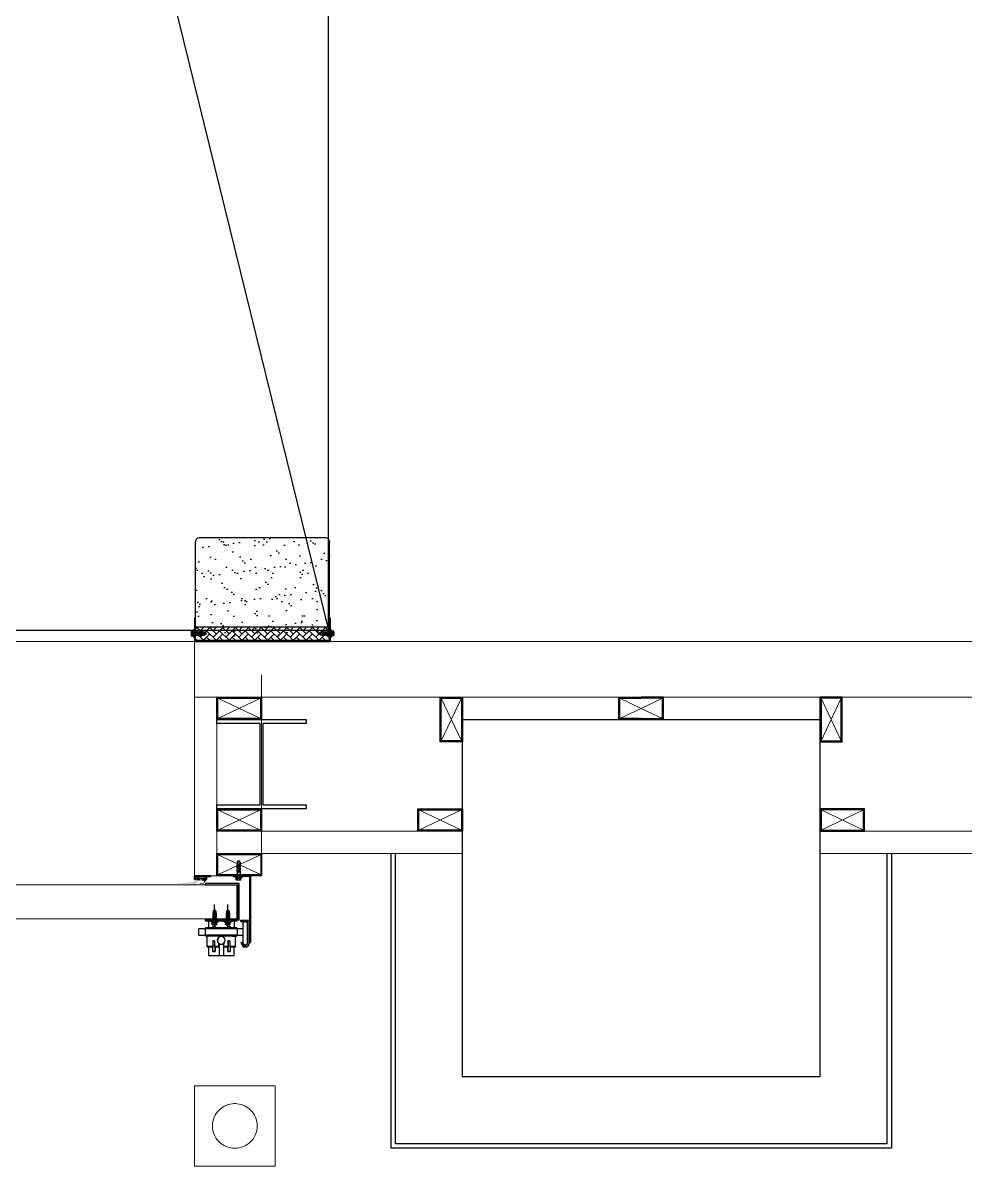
# Model space of a CAD drawing. Header units: millimetres. Extents: x 8456 to 190005487, y 619 to 455456909.
# Drawn here: x 202995.4 to 203320.2, y 158299.9 to 158694.1 of the extents above; entities that cross this region are included whole.
import ezdxf

# ---------------------------------------------------------------- set-up
doc = ezdxf.new("R2010")
doc.units = ezdxf.units.MM
doc.header["$LTSCALE"] = 400
doc.header["$MEASUREMENT"] = 0
for name, pattern in [('지하2층평면도$0$XR-평면도$0$CEN', [62, 60, -1, 0, -1]), ('지하2층평면도$0$XR-평면도$0$HID', [2, 1.1, -0.9]), ('지하2층평면도$0$XR-평면도$0$HIDDEN', [0.375, 0.25, -0.125])]:
    doc.linetypes.add(name, pattern=pattern)
doc.layers.get('0').update_dxf_attribs({"linetype": 'CONTINUOUS'})
for name, color, linetype in [('A-PK', 6, 'CONTINUOUS'), ('COL', 2, 'CONTINUOUS'), ('석고보드', 4, 'CONTINUOUS'), ('저온단열', 160, 'CONTINUOUS'), ('지하2층평면도$0$0-PATT', 252, 'CONTINUOUS')]:
    doc.layers.add(name, color=color, linetype=linetype)
for name, color, linetype, lineweight in [('지하2층평면도$0$0-LIN3', 8, 'CONTINUOUS', 18), ('지하2층평면도$0$0DOOR', 4, 'CONTINUOUS', 25), ('지하2층평면도$0$0FURN1', 8, '지하2층평면도$0$XR-평면도$0$HID', 18), ('지하2층평면도$0$0LINE', 1, '지하2층평면도$0$XR-평면도$0$CEN', 15), ('지하2층평면도$0$0OPEN', 1, '지하2층평면도$0$XR-평면도$0$HID', 15), ('지하2층평면도$0$0PANL', 6, 'CONTINUOUS', 20), ('지하2층평면도$0$0STL', 3, 'CONTINUOUS', 25)]:
    doc.layers.add(name, color=color, linetype=linetype, lineweight=lineweight)

# ---------------------------------------------------------------- blocks, each defined once
blk = doc.blocks.new('지하2층평면도$0$XR-평면도$0$$0$A$C3B9B04BD')
at = {"layer": '지하2층평면도$0$0OPEN', "color": 8}
for p, q in [((47.7, -47.7), (2.3, 47.7)), ((47.7, 47.7), (2.3, -47.7))]:
    blk.add_line(p, q, dxfattribs=at)
at = {"layer": '지하2층평면도$0$0STL', "color": 8}
for points in [[(0, -50), (50, -50), (50, 50), (0, 50)], [(2.3, -47.7), (47.7, -47.7), (47.7, 47.7), (2.3, 47.7)]]:
    blk.add_lwpolyline(points, close=True, dxfattribs=at)
blk = doc.blocks.new('지하2층평면도$0$XR-평면도$0$COLDSEAL')
at = {"layer": '지하2층평면도$0$0DOOR'}
for points in [[(33005170.6, -18005063.9, 0.197399), (33005171.5, -18005066), (33005176.6, -18005071.2, 0.18871), (33005178.6, -18005072.1), (33005184.8, -18005072.4), (33005184.8, -18005071), (33005179.3, -18005070.7, -0.18871), (33005177.3, -18005069.8), (33005176, -18005068.3, -0.615818), (33005177.6, -18005065.2), (33005181.4, -18005065.2), (33005181.4, -18005062.2), (33005176.6, -18005062.2), (33005170.6, -18005062.2)], [(33005188.6, -18005058), (33005172.6, -18005058), (33005172.6, -18005059.7), (33005177.3, -18005059.7), (33005177.3, -18005062.2), (33005184.6, -18005062.2), (33005184.6, -18005059.7), (33005188.6, -18005059.7)], [(33005181.4, -18005065.2), (33005181.4, -18005062.2), (33005184.6, -18005062.2), (33005190.6, -18005062.2), (33005193.2, -18005065.9, 0.221798), (33005198.3, -18005068.9), (33005226.1, -18005071.5, -0.890519), (33005226, -18005072.5, -0.090217), (33005225.9, -18005072.4), (33005197.9, -18005071.5, -0.221798), (33005190.4, -18005067.7), (33005188.8, -18005065.7, 0.266432), (33005188, -18005065.2)], [(33005211.7, -18005072.6), (33005179.3, -18005070.7, -0.18343), (33005177.4, -18005069.8, 0.18343), (33005179.3, -18005070.7), (33005184.8, -18005071), (33005184.8, -18005072.4), (33005211.6, -18005073.6, 0.984406), (33005211.7, -18005072.6, -0.000575)]]:
    blk.add_hatch(color=8, dxfattribs=at).paths.add_polyline_path(points)
h = blk.add_hatch(color=8, dxfattribs=at)
edge = h.paths.add_edge_path()
edge.add_line((33005235.4, -18005071.6), (33005235.3, -18005073.2))
edge.add_line((33005235.3, -18005073.2), (33005197.1, -18005068.9))
edge.add_arc((33005197.3, -18005067.9), 1, 226.9147, 263.5326, ccw=False)
edge.add_line((33005196.6, -18005068.7), (33005193.8, -18005066))
edge.add_arc((33005194.4, -18005065.3), 1, 190.8667, 226.9147, ccw=False)
edge.add_line((33005193.5, -18005065.5), (33005192.4, -18005059.8))
edge.add_arc((33005191.4, -18005060), 1, 10.8667, 49.2164)
edge.add_arc((33005193.3, -18005057.7), 2, 311.4859, 229.2164, ccw=False)
edge.add_line((33005194.7, -18005059.2), (33005194.9, -18005061.4))
edge.add_line((33005194.9, -18005061.4), (33005196, -18005064.8))
edge.add_arc((33005197, -18005064.5), 1, 197.7167, 223.7852)
edge.add_line((33005196.2, -18005065.2), (33005198, -18005067))
edge.add_arc((33005198.7, -18005066.3), 1, 223.7852, 263.3102)
edge.add_line((33005198.6, -18005067.3), (33005235.4, -18005071.6))
at = {"layer": '지하2층평면도$0$0DOOR', "color": 8}
for p, q in [((33005160.4, -18005054.1), (33005196.9, -18005054.1)), ((33005160.4, -18005054.1), (33005160.4, -18005055.6)), ((33005170.4, -18005055.6), (33005160.4, -18005055.6)), ((33005170.4, -18005055.6), (33005170.4, -18005061.6)), ((33005176.9, -18005062.1), (33005170.9, -18005062.1)), ((33005189.9, -18005055.6), (33005171.9, -18005055.6)), ((33005171.9, -18005055.6), (33005171.9, -18005060.6)), ((33005176.9, -18005060.6), (33005171.9, -18005060.6)), ((33005174.9, -18005054.1), (33005196.9, -18005054.1)), ((33005176.9, -18005062.1), (33005176.9, -18005060.6)), ((33005184.9, -18005062.1), (33005184.9, -18005060.6)), ((33005189.9, -18005060.6), (33005184.9, -18005060.6)), ((33005191.8, -18005062.1), (33005184.9, -18005062.1)), ((33005189.9, -18005055.6), (33005189.9, -18005060.6)), ((33005189.9, -18005055.6), (33005189.9, -18005060.6)), ((33005191.8, -18005062.1), (33005191.8, -18005059.4)), ((33005194.9, -18005060.5), (33005194.9, -18005059.4)), ((33005194.9, -18005060.5), (33005194.9, -18005059.4)), ((33005195.3, -18005060.5), (33005194.9, -18005060.5)), ((33005195.3, -18005060.5), (33005194.9, -18005060.5)), ((33005195.3, -18005060.5), (33005195.3, -18005061.6)), ((33005196.9, -18005062.1), (33005195.8, -18005062.1)), ((33005196.9, -18005062.1), (33005196.9, -18005054.1))]:
    blk.add_line(p, q, dxfattribs=at)
for centre, radius, start, end in [((33005170.9, -18005061.6), 0.5, 180, 270), ((33005193.3, -18005057.7), 2.25, 313.5422, 226.4578), ((33005195.8, -18005061.6), 0.5, 180, 270), ((33005195.8, -18005061.6), 0.5, 180, 270)]:
    blk.add_arc(centre, radius, start, end, dxfattribs=at)
blk = doc.blocks.new('지하2층평면도$0$XR-평면도$0$OHD-2(평)')
at = {"layer": '지하2층평면도$0$0DOOR', "color": 8}
for p, q in [((-202.7, 26.2), (-194.4, 22.8)), ((-202.7, 26.2), (-194.4, 22.8)), ((-201.7, 29.6), (-201.7, 26.2)), ((-197.4, 25.8), (-194.4, 24.6)), ((-197.4, 25.8), (-194.4, 24.6)), ((-195.4, 29.6), (-195.4, 25.4)), ((-202.7, 24.3), (-194.4, 20.9)), ((-202.7, 24.3), (-194.4, 20.9)), ((-202.7, 22.5), (-194.4, 19.1)), ((-202.7, 22.5), (-194.4, 19.1)), ((-202.7, 20.7), (-194.4, 17.3)), ((-202.7, 20.7), (-194.4, 17.3)), ((-202.7, 18.8), (-194.4, 15.4)), ((-202.7, 18.8), (-194.4, 15.4)), ((-202.7, 17), (-194.4, 13.6)), ((-202.7, 17), (-194.4, 13.6)), ((-202.7, 15.2), (-194.4, 11.8)), ((-202.7, 15.2), (-194.4, 11.8)), ((-202.7, 13.3), (-194.4, 9.9)), ((-202.7, 13.3), (-194.4, 9.9)), ((-202.7, 11.5), (-194.4, 8.1)), ((-202.7, 11.5), (-194.4, 8.1)), ((-202.7, 9.7), (-196.7, 7.3)), ((-201.7, 25.4), (-201.7, 24.3)), ((-201.7, 23.5), (-201.7, 22.5)), ((-201.7, 21.7), (-201.7, 20.7)), ((-201.7, 19.9), (-201.7, 18.8)), ((-201.7, 18), (-201.7, 17)), ((-201.7, 16.2), (-201.7, 15.2)), ((-201.7, 14.4), (-201.7, 13.3)), ((-201.7, 12.5), (-201.7, 11.5)), ((-201.7, 10.7), (-201.7, 9.7)), ((-201.7, 8.9), (-201.7, 0)), ((-195.4, 24.6), (-195.4, 23.6)), ((-195.4, 22.8), (-195.4, 21.7)), ((-195.4, 20.9), (-195.4, 19.9)), ((-195.4, 19.1), (-195.4, 18.1)), ((-195.4, 17.3), (-195.4, 16.2)), ((-195.4, 15.4), (-195.4, 14.4)), ((-195.4, 13.6), (-195.4, 12.6)), ((-195.4, 11.8), (-195.4, 10.7)), ((-195.4, 9.9), (-195.4, 8.9)), ((-195.4, 8.1), (-195.4, 0)), ((-203.8, -5.4), (-193.3, -5.4)), ((-203.8, -9.1), (-203.8, -5.4)), ((-202.6, -9.6), (-194.4, -9.6)), ((-201.2, -9.1), (-201.2, -5.4)), ((-195.8, -9.1), (-195.8, -5.4)), ((-195.4, -96), (-195.4, -20)), ((-193.3, -9.1), (-193.3, -5.4)), ((-174.5, -114.5), (-174.5, -64.1)), ((-144.5, -114.5), (-144.5, -64.1)), ((-194.7, -99.2), (-124.7, -99.2)), ((-194.7, -101.5), (-194.7, -99.2)), ((-194.7, -101.5), (-124.7, -101.5)), ((-188.5, -101.5), (-188.5, -116.5)), ((-170.4, -82.6), (-178.7, -86)), ((-170.4, -82.6), (-178.7, -86)), ((-175.7, -82.9), (-178.7, -84.2)), ((-175.7, -82.9), (-178.7, -84.2)), ((-170.4, -84.4), (-178.7, -87.9)), ((-170.4, -84.4), (-178.7, -87.9)), ((-170.4, -86.3), (-178.7, -89.7)), ((-170.4, -86.3), (-178.7, -89.7)), ((-170.4, -88.1), (-178.7, -91.5)), ((-170.4, -88.1), (-178.7, -91.5)), ((-170.4, -89.9), (-178.7, -93.4)), ((-170.4, -89.9), (-178.7, -93.4)), ((-170.4, -91.8), (-178.7, -95.2)), ((-170.4, -91.8), (-178.7, -95.2)), ((-170.4, -93.6), (-178.7, -97)), ((-170.4, -93.6), (-178.7, -97)), ((-170.4, -95.4), (-178.7, -98.9)), ((-170.4, -95.4), (-178.7, -98.9)), ((-170.4, -97.3), (-178.7, -100.7)), ((-170.4, -97.3), (-178.7, -100.7)), ((-177.7, -79.1), (-177.7, -83.4)), ((-177.7, -84.2), (-177.7, -85.2)), ((-177.7, -86), (-177.7, -87.1)), ((-177.7, -87.9), (-177.7, -88.9)), ((-177.7, -89.7), (-177.7, -90.7)), ((-177.7, -91.5), (-177.7, -92.5)), ((-177.7, -93.4), (-177.7, -94.4)), ((-177.7, -95.2), (-177.7, -96.2)), ((-177.7, -97), (-177.7, -98)), ((-177.7, -98.9), (-177.7, -99.9)), ((-177.7, -100.7), (-177.7, -101.5)), ((-170.4, -99.1), (-176.3, -101.5)), ((-171.4, -79.1), (-171.4, -82.6)), ((-171.4, -83.4), (-171.4, -84.4)), ((-171.4, -85.2), (-171.4, -86.3)), ((-171.4, -87.1), (-171.4, -88.1)), ((-171.4, -88.9), (-171.4, -89.9)), ((-171.4, -90.7), (-171.4, -91.8)), ((-171.4, -92.6), (-171.4, -93.6)), ((-171.4, -94.4), (-171.4, -95.4)), ((-171.4, -96.2), (-171.4, -97.3)), ((-171.4, -98.1), (-171.4, -99.1)), ((-171.4, -99.9), (-171.4, -101.5)), ((-140.4, -82.6), (-148.7, -86)), ((-140.4, -82.6), (-148.7, -86)), ((-145.7, -82.9), (-148.7, -84.2)), ((-145.7, -82.9), (-148.7, -84.2)), ((-140.4, -84.4), (-148.7, -87.9)), ((-140.4, -84.4), (-148.7, -87.9)), ((-140.4, -86.3), (-148.7, -89.7)), ((-140.4, -86.3), (-148.7, -89.7)), ((-140.4, -88.1), (-148.7, -91.5)), ((-140.4, -88.1), (-148.7, -91.5)), ((-140.4, -89.9), (-148.7, -93.4)), ((-140.4, -89.9), (-148.7, -93.4)), ((-140.4, -91.8), (-148.7, -95.2)), ((-140.4, -91.8), (-148.7, -95.2)), ((-140.4, -93.6), (-148.7, -97)), ((-140.4, -93.6), (-148.7, -97)), ((-140.4, -95.4), (-148.7, -98.9)), ((-140.4, -95.4), (-148.7, -98.9)), ((-140.4, -97.3), (-148.7, -100.7)), ((-140.4, -97.3), (-148.7, -100.7)), ((-147.7, -79.1), (-147.7, -83.4)), ((-147.7, -84.2), (-147.7, -85.2)), ((-147.7, -86), (-147.7, -87.1)), ((-147.7, -87.9), (-147.7, -88.9)), ((-147.7, -89.7), (-147.7, -90.7)), ((-147.7, -91.5), (-147.7, -92.5)), ((-147.7, -93.4), (-147.7, -94.4)), ((-147.7, -95.2), (-147.7, -96.2)), ((-147.7, -97), (-147.7, -98)), ((-147.7, -98.9), (-147.7, -99.9)), ((-147.7, -100.7), (-147.7, -101.5)), ((-140.4, -99.1), (-146.3, -101.5)), ((-141.4, -79.1), (-141.4, -82.6)), ((-141.4, -83.4), (-141.4, -84.4)), ((-141.4, -85.2), (-141.4, -86.3)), ((-141.4, -87.1), (-141.4, -88.1)), ((-141.4, -88.9), (-141.4, -89.9)), ((-141.4, -90.7), (-141.4, -91.8)), ((-141.4, -92.6), (-141.4, -93.6)), ((-141.4, -94.4), (-141.4, -95.4)), ((-141.4, -96.2), (-141.4, -97.3)), ((-141.4, -98.1), (-141.4, -99.1)), ((-141.4, -99.9), (-141.4, -101.5)), ((-131, -101.5), (-131, -116.5)), ((-124.7, -101.5), (-124.7, -99.2)), ((-218.4, -149.2), (-218.4, -107.5)), ((-208.4, -149.2), (-208.4, -107.5)), ((-208.4, -118.5), (-194.9, -118.5)), ((-194.7, -116.5), (-124.7, -116.5)), ((-179.8, -109), (-179.8, -105.3)), ((-169.3, -105.3), (-179.8, -105.3)), ((-170.5, -109.5), (-178.6, -109.5)), ((-177.3, -109), (-177.3, -105.3)), ((-171.8, -109), (-171.8, -105.3)), ((-169.3, -109), (-169.3, -105.3)), ((-149.8, -109), (-149.8, -105.3)), ((-139.3, -105.3), (-149.8, -105.3)), ((-140.5, -109.5), (-148.6, -109.5)), ((-147.3, -109), (-147.3, -105.3)), ((-141.8, -109), (-141.8, -105.3)), ((-139.3, -109), (-139.3, -105.3)), ((-124.6, -118.5), (-109.1, -118.5)), ((-109.1, -133.5), (-109.1, -118.5)), ((-208.4, -133.5), (-194.8, -133.5)), ((-194.7, -135), (-124.7, -135)), ((-191.5, -158.5), (-191.5, -136.4)), ((-184.1, -135), (-190.7, -135.4)), ((-188.5, -135.1), (-188.5, -135)), ((-178.7, -146.5), (-178.7, -159.5)), ((-178.5, -146.5), (-178.5, -159.5)), ((-174.9, -146.5), (-174.9, -159.5)), ((-174.7, -146.5), (-174.7, -159.5)), ((-165.2, -159.5), (-165.2, -151.6)), ((-164.7, -152), (-164.7, -178.2)), ((-154.7, -152), (-154.7, -178.2)), ((-154.2, -159.5), (-154.2, -151.6)), ((-144.7, -146.5), (-144.7, -159.5)), ((-144.5, -146.5), (-144.5, -159.5)), ((-140.9, -146.5), (-140.9, -159.5)), ((-140.7, -146.5), (-140.7, -159.5)), ((-135.4, -135), (-128.8, -135.4)), ((-131, -135.1), (-131, -135)), ((-128, -158.5), (-128, -136.4)), ((-124.7, -133.5), (-109.1, -133.5)), ((-191.5, -158.5), (-178.5, -158.5)), ((-191.5, -158.5), (-191, -159.5)), ((-191, -159.5), (-178.5, -159.5)), ((-188.5, -179.2), (-188.5, -159.5)), ((-174.9, -158.5), (-165.2, -158.5)), ((-174.9, -159.5), (-165.2, -159.5)), ((-154.2, -158.5), (-144.5, -158.5)), ((-154.2, -159.5), (-144.5, -159.5)), ((-140.9, -158.5), (-128, -158.5)), ((-140.9, -159.5), (-128.5, -159.5)), ((-131, -159.5), (-131, -179.2)), ((-128, -158.5), (-128.5, -159.5)), ((-188.5, -179.2), (-131, -179.2)), ((-163.7, -179.2), (-155.7, -179.2))]:
    blk.add_line(p, q, dxfattribs=at)
at = {"layer": '지하2층평면도$0$0DOOR', "color": 8, "lineweight": 0}
for p, q in [((2395.4, -20), (-195.4, -20)), ((-195.4, -96), (2395.4, -96))]:
    blk.add_line(p, q, dxfattribs=at)
at = {"layer": '지하2층평면도$0$0DOOR', "color": 8, "linetype": '지하2층평면도$0$XR-평면도$0$HIDDEN'}
for p, q in [((-194.9, -118.5), (-124.7, -118.5)), ((-194.8, -133.5), (-124.7, -133.5))]:
    blk.add_line(p, q, dxfattribs=at)
at = {"layer": '지하2층평면도$0$0DOOR', "color": 8, "linetype": '지하2층평면도$0$XR-평면도$0$HID'}
for p, q in [((-194.7, -118.5), (-124.6, -118.5)), ((-173.7, -113.5), (-179.7, -113.5)), ((-179.7, -113.5), (-179.7, -116.5)), ((-174, -113.8), (-179.5, -113.8)), ((-179.5, -113.8), (-179.5, -116.5)), ((-174, -113.8), (-174, -116.5)), ((-173.7, -113.5), (-173.7, -116.5)), ((-139.7, -113.5), (-145.7, -113.5)), ((-145.7, -113.5), (-145.7, -116.5)), ((-140, -113.8), (-145.5, -113.8)), ((-145.5, -113.8), (-145.5, -116.5)), ((-140, -113.8), (-140, -116.5)), ((-139.7, -113.5), (-139.7, -116.5)), ((-194.7, -133), (-124.6, -133)), ((-179.7, -159.5), (-179.7, -169.2)), ((-173.7, -169.2), (-179.7, -169.2)), ((-179.5, -159.5), (-179.5, -169)), ((-179.5, -169), (-174, -169)), ((-174, -159.5), (-174, -169)), ((-173.7, -159.5), (-173.7, -169.2)), ((-145.7, -159.5), (-145.7, -169.2)), ((-139.7, -169.2), (-145.7, -169.2)), ((-145.5, -159.5), (-145.5, -169)), ((-145.5, -169), (-140, -169)), ((-140, -159.5), (-140, -169)), ((-139.7, -159.5), (-139.7, -169.2))]:
    blk.add_line(p, q, dxfattribs=at)
at = {"layer": '지하2층평면도$0$0DOOR', "color": 8}
for points in [[(-201.7, 26.6), (-202.7, 26.2), (-201.7, 27)], [(-201.7, 26.6), (-202.7, 26.2), (-201.7, 27)], [(-201.7, 27.6), (-197.4, 25.8), (-195.4, 27), (-197.8, 29.5), (-198.5, 34.4)], [(-195.4, 29.6), (-198.5, 34.4), (-201.7, 29.6)], [(-201.7, 24.7), (-202.7, 24.3), (-201.7, 25.1)], [(-201.7, 24.7), (-202.7, 24.3), (-201.7, 25.1)], [(-201.7, 22.9), (-202.7, 22.5), (-201.7, 23.3)], [(-201.7, 22.9), (-202.7, 22.5), (-201.7, 23.3)], [(-201.7, 21.1), (-202.7, 20.7), (-201.7, 21.5)], [(-201.7, 21.1), (-202.7, 20.7), (-201.7, 21.5)], [(-201.7, 19.2), (-202.7, 18.8), (-201.7, 19.6)], [(-201.7, 19.2), (-202.7, 18.8), (-201.7, 19.6)], [(-201.7, 17.4), (-202.7, 17), (-201.7, 17.8)], [(-201.7, 17.4), (-202.7, 17), (-201.7, 17.8)], [(-201.7, 15.6), (-202.7, 15.2), (-201.7, 16)], [(-201.7, 15.6), (-202.7, 15.2), (-201.7, 16)], [(-201.7, 13.7), (-202.7, 13.3), (-201.7, 14.1)], [(-201.7, 13.7), (-202.7, 13.3), (-201.7, 14.1)], [(-201.7, 11.9), (-202.7, 11.5), (-201.7, 12.3)], [(-201.7, 11.9), (-202.7, 11.5), (-201.7, 12.3)], [(-201.7, 10.1), (-202.7, 9.7), (-201.7, 10.5)], [(-195.9, 7.3), (-201.7, 9.7), (-202.7, 9.7), (-201.7, 8.9), (-197.8, 7.3)], [(-195.4, 24.2), (-194.4, 24.6), (-195.4, 23.8)], [(-195.4, 22.4), (-194.4, 22.8), (-195.4, 22)], [(-195.4, 20.5), (-194.4, 20.9), (-195.4, 20.1)], [(-195.4, 18.7), (-194.4, 19.1), (-195.4, 18.3)], [(-195.4, 16.9), (-194.4, 17.3), (-195.4, 16.5)], [(-195.4, 15), (-194.4, 15.4), (-195.4, 14.6)], [(-195.4, 13.2), (-194.4, 13.6), (-195.4, 12.8)], [(-195.4, 11.4), (-194.4, 11.8), (-195.4, 11)], [(-195.4, 9.5), (-194.4, 9.9), (-195.4, 9.1)], [(-195.4, 7.7), (-194.4, 8.1), (-195.4, 7.3)], [(-177.7, -79.1), (-174.5, -74.3), (-171.4, -79.1)], [(-171.4, -81.2), (-175.7, -83), (-177.7, -81.8), (-175.3, -79.3), (-174.5, -74.3)], [(-147.7, -79.1), (-144.5, -74.3), (-141.4, -79.1)], [(-141.4, -81.2), (-145.7, -83), (-147.7, -81.8), (-145.3, -79.3), (-144.5, -74.3)], [(-177.7, -84.6), (-178.7, -84.2), (-177.7, -85)], [(-177.7, -86.4), (-178.7, -86), (-177.7, -86.8)], [(-177.7, -88.3), (-178.7, -87.9), (-177.7, -88.7)], [(-177.7, -90.1), (-178.7, -89.7), (-177.7, -90.5)], [(-177.7, -91.9), (-178.7, -91.5), (-177.7, -92.3)], [(-177.7, -93.8), (-178.7, -93.4), (-177.7, -94.2)], [(-177.7, -95.6), (-178.7, -95.2), (-177.7, -96)], [(-177.7, -97.4), (-178.7, -97), (-177.7, -97.8)], [(-177.7, -99.3), (-178.7, -98.9), (-177.7, -99.7)], [(-177.7, -101.1), (-178.7, -100.7), (-177.7, -101.5)], [(-177.2, -101.5), (-171.4, -99.1), (-170.4, -99.1), (-171.4, -99.9), (-175.2, -101.5)], [(-171.4, -82.2), (-170.4, -82.6), (-171.4, -81.8)], [(-171.4, -82.2), (-170.4, -82.6), (-171.4, -81.8)], [(-171.4, -84), (-170.4, -84.4), (-171.4, -83.6)], [(-171.4, -84), (-170.4, -84.4), (-171.4, -83.6)], [(-171.4, -85.9), (-170.4, -86.3), (-171.4, -85.5)], [(-171.4, -85.9), (-170.4, -86.3), (-171.4, -85.5)], [(-171.4, -87.7), (-170.4, -88.1), (-171.4, -87.3)], [(-171.4, -87.7), (-170.4, -88.1), (-171.4, -87.3)], [(-171.4, -89.5), (-170.4, -89.9), (-171.4, -89.1)], [(-171.4, -89.5), (-170.4, -89.9), (-171.4, -89.1)], [(-171.4, -91.4), (-170.4, -91.8), (-171.4, -91)], [(-171.4, -91.4), (-170.4, -91.8), (-171.4, -91)], [(-171.4, -93.2), (-170.4, -93.6), (-171.4, -92.8)], [(-171.4, -93.2), (-170.4, -93.6), (-171.4, -92.8)], [(-171.4, -95), (-170.4, -95.4), (-171.4, -94.6)], [(-171.4, -95), (-170.4, -95.4), (-171.4, -94.6)], [(-171.4, -96.9), (-170.4, -97.3), (-171.4, -96.5)], [(-171.4, -96.9), (-170.4, -97.3), (-171.4, -96.5)], [(-171.4, -98.7), (-170.4, -99.1), (-171.4, -98.3)], [(-147.7, -84.6), (-148.7, -84.2), (-147.7, -85)], [(-147.7, -86.4), (-148.7, -86), (-147.7, -86.8)], [(-147.7, -88.3), (-148.7, -87.9), (-147.7, -88.7)], [(-147.7, -90.1), (-148.7, -89.7), (-147.7, -90.5)], [(-147.7, -91.9), (-148.7, -91.5), (-147.7, -92.3)], [(-147.7, -93.8), (-148.7, -93.4), (-147.7, -94.2)], [(-147.7, -95.6), (-148.7, -95.2), (-147.7, -96)], [(-147.7, -97.4), (-148.7, -97), (-147.7, -97.8)], [(-147.7, -99.3), (-148.7, -98.9), (-147.7, -99.7)], [(-147.7, -101.1), (-148.7, -100.7), (-147.7, -101.5)], [(-147.2, -101.5), (-141.4, -99.1), (-140.4, -99.1), (-141.4, -99.9), (-145.2, -101.5)], [(-141.4, -82.2), (-140.4, -82.6), (-141.4, -81.8)], [(-141.4, -82.2), (-140.4, -82.6), (-141.4, -81.8)], [(-141.4, -84), (-140.4, -84.4), (-141.4, -83.6)], [(-141.4, -84), (-140.4, -84.4), (-141.4, -83.6)], [(-141.4, -85.9), (-140.4, -86.3), (-141.4, -85.5)], [(-141.4, -85.9), (-140.4, -86.3), (-141.4, -85.5)], [(-141.4, -87.7), (-140.4, -88.1), (-141.4, -87.3)], [(-141.4, -87.7), (-140.4, -88.1), (-141.4, -87.3)], [(-141.4, -89.5), (-140.4, -89.9), (-141.4, -89.1)], [(-141.4, -89.5), (-140.4, -89.9), (-141.4, -89.1)], [(-141.4, -91.4), (-140.4, -91.8), (-141.4, -91)], [(-141.4, -91.4), (-140.4, -91.8), (-141.4, -91)], [(-141.4, -93.2), (-140.4, -93.6), (-141.4, -92.8)], [(-141.4, -93.2), (-140.4, -93.6), (-141.4, -92.8)], [(-141.4, -95), (-140.4, -95.4), (-141.4, -94.6)], [(-141.4, -95), (-140.4, -95.4), (-141.4, -94.6)], [(-141.4, -96.9), (-140.4, -97.3), (-141.4, -96.5)], [(-141.4, -96.9), (-140.4, -97.3), (-141.4, -96.5)], [(-141.4, -98.7), (-140.4, -99.1), (-141.4, -98.3)]]:
    blk.add_lwpolyline(points, dxfattribs=at)
for points in [[(-194.4, 22.8), (-195.4, 23.6), (-201.7, 26.2), (-202.7, 26.2), (-201.7, 25.4), (-195.4, 22.8)], [(-194.4, 24.6), (-195.4, 25.4), (-196.4, 25.8), (-197.4, 25.8), (-196.4, 25), (-195.4, 24.6)], [(-194.4, 20.9), (-195.4, 21.7), (-201.7, 24.3), (-202.7, 24.3), (-201.7, 23.5), (-195.4, 20.9)], [(-194.4, 19.1), (-195.4, 19.9), (-201.7, 22.5), (-202.7, 22.5), (-201.7, 21.7), (-195.4, 19.1)], [(-194.4, 17.3), (-195.4, 18.1), (-201.7, 20.7), (-202.7, 20.7), (-201.7, 19.9), (-195.4, 17.3)], [(-194.4, 15.4), (-195.4, 16.2), (-201.7, 18.8), (-202.7, 18.8), (-201.7, 18), (-195.4, 15.4)], [(-194.4, 13.6), (-195.4, 14.4), (-201.7, 17), (-202.7, 17), (-201.7, 16.2), (-195.4, 13.6)], [(-194.4, 11.8), (-195.4, 12.6), (-201.7, 15.2), (-202.7, 15.2), (-201.7, 14.4), (-195.4, 11.8)], [(-194.4, 9.9), (-195.4, 10.7), (-201.7, 13.3), (-202.7, 13.3), (-201.7, 12.5), (-195.4, 9.9)], [(-194.4, 8.1), (-195.4, 8.9), (-201.7, 11.5), (-202.7, 11.5), (-201.7, 10.7), (-195.4, 8.1)], [(-189.5, -2.4), (-207.5, -2.4), (-207.5, -1.6), (-189.5, -1.6)], [(-194.2, -5.4), (-202.8, -5.4), (-207.5, -2.4), (-189.5, -2.4)], [(-183.5, -102.3), (-165.5, -102.3), (-165.5, -101.5), (-183.5, -101.5)], [(-178.8, -105.3), (-170.2, -105.3), (-165.5, -102.3), (-183.5, -102.3)], [(-178.7, -86), (-177.7, -85.2), (-171.4, -82.6), (-170.4, -82.6), (-171.4, -83.4), (-177.7, -86)], [(-178.7, -84.2), (-177.7, -83.4), (-176.7, -82.9), (-175.7, -82.9), (-176.7, -83.8), (-177.7, -84.2)], [(-178.7, -87.9), (-177.7, -87.1), (-171.4, -84.4), (-170.4, -84.4), (-171.4, -85.2), (-177.7, -87.9)], [(-178.7, -89.7), (-177.7, -88.9), (-171.4, -86.3), (-170.4, -86.3), (-171.4, -87.1), (-177.7, -89.7)], [(-178.7, -91.5), (-177.7, -90.7), (-171.4, -88.1), (-170.4, -88.1), (-171.4, -88.9), (-177.7, -91.5)], [(-178.7, -93.4), (-177.7, -92.5), (-171.4, -89.9), (-170.4, -89.9), (-171.4, -90.7), (-177.7, -93.4)], [(-178.7, -95.2), (-177.7, -94.4), (-171.4, -91.8), (-170.4, -91.8), (-171.4, -92.6), (-177.7, -95.2)], [(-178.7, -97), (-177.7, -96.2), (-171.4, -93.6), (-170.4, -93.6), (-171.4, -94.4), (-177.7, -97)], [(-178.7, -98.9), (-177.7, -98), (-171.4, -95.4), (-170.4, -95.4), (-171.4, -96.2), (-177.7, -98.9)], [(-178.7, -100.7), (-177.7, -99.9), (-171.4, -97.3), (-170.4, -97.3), (-171.4, -98.1), (-177.7, -100.7)], [(-153.5, -102.3), (-135.5, -102.3), (-135.5, -101.5), (-153.5, -101.5)], [(-148.8, -105.3), (-140.2, -105.3), (-135.5, -102.3), (-153.5, -102.3)], [(-148.7, -86), (-147.7, -85.2), (-141.4, -82.6), (-140.4, -82.6), (-141.4, -83.4), (-147.7, -86)], [(-148.7, -84.2), (-147.7, -83.4), (-146.7, -82.9), (-145.7, -82.9), (-146.7, -83.8), (-147.7, -84.2)], [(-148.7, -87.9), (-147.7, -87.1), (-141.4, -84.4), (-140.4, -84.4), (-141.4, -85.2), (-147.7, -87.9)], [(-148.7, -89.7), (-147.7, -88.9), (-141.4, -86.3), (-140.4, -86.3), (-141.4, -87.1), (-147.7, -89.7)], [(-148.7, -91.5), (-147.7, -90.7), (-141.4, -88.1), (-140.4, -88.1), (-141.4, -88.9), (-147.7, -91.5)], [(-148.7, -93.4), (-147.7, -92.5), (-141.4, -89.9), (-140.4, -89.9), (-141.4, -90.7), (-147.7, -93.4)], [(-148.7, -95.2), (-147.7, -94.4), (-141.4, -91.8), (-140.4, -91.8), (-141.4, -92.6), (-147.7, -95.2)], [(-148.7, -97), (-147.7, -96.2), (-141.4, -93.6), (-140.4, -93.6), (-141.4, -94.4), (-147.7, -97)], [(-148.7, -98.9), (-147.7, -98), (-141.4, -95.4), (-140.4, -95.4), (-141.4, -96.2), (-147.7, -98.9)], [(-148.7, -100.7), (-147.7, -99.9), (-141.4, -97.3), (-140.4, -97.3), (-141.4, -98.1), (-147.7, -100.7)]]:
    blk.add_lwpolyline(points, close=True, dxfattribs=at)
for radius in [9, 8.5]:
    blk.add_circle((-159.7, -144.5), radius, dxfattribs=at)
for centre, radius, start, end in [((-202.5, -7.7), 1.86, 226.9662, 313.0338), ((-198.5, -2), 7.61, 249.1195, 290.8805), ((-194.5, -7.7), 1.86, 226.9662, 313.0338), ((-213.4, -107.5), 5, 0, 180), ((-60.3, -125.8), 134.7, 176.0638, 183.9362), ((-178.5, -107.6), 1.86, 226.9662, 313.0338), ((-174.5, -101.9), 7.61, 249.1195, 290.8805), ((-170.6, -107.6), 1.86, 226.9662, 313.0338), ((-148.5, -107.6), 1.86, 226.9662, 313.0338), ((-144.5, -101.9), 7.61, 249.1195, 290.8805), ((-140.6, -107.6), 1.86, 226.9662, 313.0338), ((-259.2, -125.8), 134.7, 356.0638, 3.9362), ((-213.4, -149.2), 5, 180, 0), ((-190.5, -136.4), 1, 104.0969, 180), ((-176.7, -146.5), 2, 90, 180), ((-176.7, -146.5), 1.8, 90, 180), ((-176.7, -146.5), 2, 0, 90), ((-176.7, -146.5), 1.8, 0, 90), ((-142.7, -146.5), 2, 90, 180), ((-142.7, -146.5), 1.8, 90, 180), ((-142.7, -146.5), 2, 0, 90), ((-142.7, -146.5), 1.8, 0, 90), ((-129, -136.4), 1, 0, 75.9031), ((-163.7, -178.2), 1, 180, 270), ((-155.7, -178.2), 1, 270, 0)]:
    blk.add_arc(centre, radius, start, end, dxfattribs=at)
at = {"layer": '지하2층평면도$0$0OPEN', "color": 8}
for p, q in [((-246, 4), (-154, 46)), ((-154, 4), (-246, 46))]:
    blk.add_line(p, q, dxfattribs=at)
at = {"layer": '지하2층평면도$0$0STL', "color": 8}
for p, q in [((-225, 0), (-225, -149.2)), ((-223.4, -149.2), (-223.4, -1.6)), ((-223.4, -1.6), (-186.5, -1.6)), ((-199.6, -99.2), (-199.6, -16.8)), ((-199.6, -16.8), (-124.7, -16.8)), ((-196.4, -96), (-196.4, -20)), ((-124.7, -20), (-196.4, -20)), ((-186.5, -1.6), (-186.5, 0)), ((-124.7, -16.8), (-124.7, -20)), ((-203.4, -99.2), (-223.4, -99.2)), ((-203.4, -102.4), (-203.4, -99.2)), ((-199.6, -99.2), (-124.7, -99.2)), ((-124.7, -96), (-196.4, -96)), ((-124.7, -99.2), (-124.7, -96)), ((-203.4, -102.4), (-220.2, -102.4)), ((-220.2, -148.4), (-220.2, -102.4)), ((-223.4, -149.2), (-225, -149.2)), ((-223.4, -149.2), (-218.4, -159.2)), ((-220.2, -148.4), (-216.4, -156)), ((-207, -149.2), (-210.4, -156)), ((-203.4, -149.2), (-208.4, -159.2)), ((-203.4, -149.2), (-207, -149.2)), ((-208.4, -159.2), (-218.4, -159.2)), ((-210.4, -156), (-216.4, -156))]:
    blk.add_line(p, q, dxfattribs=at)
blk.add_lwpolyline([(-150, 0), (-150, 50), (-250, 50), (-250, 0)], close=True, dxfattribs=at)
blk.add_lwpolyline([(-152, 4), (-152, 46, 0.414214), (-154, 48), (-246, 48, 0.414214), (-248, 46), (-248, 4, 0.414214), (-246, 2), (-154, 2, 0.414214)], format="xyb", close=True, dxfattribs=at)
at = {"layer": '지하2층평면도$0$0DOOR', "color": 252, "true_color": 0x939598}
blk.add_blockref('지하2층평면도$0$XR-평면도$0$COLDSEAL', (-33005296.9, 18005054.1), dxfattribs=at)
blk = doc.blocks.new('A$C2DB436D3')
at = {"layer": '지하2층평면도$0$0-PATT', "ltscale": 0.002}
h = blk.add_hatch(dxfattribs=at)
h.set_pattern_fill('AR-SAND', color=8, scale=0.22, angle=180, style=0)
h.set_pattern_definition([(217.5, (4718220.368, -11189004.172), (0.352006885, -10.767091221), [0, -8.49376, 0, -9.4996, 0, -9.0805]), (187.5, (4718220.368, -11189004.172), (-9.889512229, -15.770152213), [0, -4.58216, 0, -7.65556, 0, -2.9337]), (147.5, (4718227.241, -11189004.172), (-17.401832145, -0.031618063), [0, -2.794, 0, -10.0584, 0, -13.1318]), (137.5, (4718227.241, -11189004.172), (-16.798241954, -4.904445112), [0, -1.397, 0, -6.59384, 0, -7.5438])])
h.paths.add_polyline_path([(16458.15, 21109.09, -0.414214), (16459.98, 21107.26), (16459.98, 21060.69), (16393.98, 21060.69), (16393.98, 21107.26, -0.414214), (16395.81, 21109.09)])
h = blk.add_hatch(dxfattribs=at)
h.set_pattern_fill('AR-HBONE', color=8, scale=0.022, angle=180, style=0)
h.set_pattern_definition([(225, (4718014.966, -11188972.3098), (-4e-15, -3.1610501546), [6.7056, -2.2352]), (315, (4718013.3855, -11188973.8903), (-4e-15, -3.1610501546), [6.7056, -2.2352])])
h.paths.add_polyline_path([(16459.98, 21065.09), (16393.98, 21065.09), (16393.98, 21058.49), (16459.98, 21058.49)])
at = {"layer": 'A-PK', "color": 8}
for p, q in [((15755.54, 23923.55, 2515.73), (16459.54, 21063.55, 2515.73)), ((16459.54, 21063.55, 2515.73), (16459.54, 23923.55, 2515.73)), ((15755.54, 21063.55, 2515.73), (16459.54, 21063.55, 2515.73))]:
    blk.add_line(p, q, dxfattribs=at)
at = {"layer": 'COL', "color": 8}
for p, q in [((16525.54, 21019.55, 2515.73), (16701.54, 21019.55, 2515.73)), ((16525.54, 20843.55, 2515.73), (16525.54, 21019.55, 2515.73)), ((16701.54, 21019.55, 2515.73), (16701.54, 20843.55, 2515.73)), ((16701.54, 20843.55, 2515.73), (16525.54, 20843.55, 2515.73))]:
    blk.add_line(p, q, dxfattribs=at)
at = {"layer": '석고보드', "color": 8}
for p, q in [((16490.34, 20808.35, 2515.73), (16490.34, 20953.55, 2515.73)), ((16736.74, 20953.55, 2515.73), (16736.74, 20808.35, 2515.73)), ((16736.74, 20808.35, 2515.73), (16490.34, 20808.35, 2515.73))]:
    blk.add_line(p, q, dxfattribs=at)
at = {"layer": '저온단열', "color": 8}
for p, q in [((16492.54, 20810.55, 2515.73), (16492.54, 20953.55, 2515.73)), ((16734.54, 20953.55, 2515.73), (16734.54, 20810.55, 2515.73)), ((16734.54, 20810.55, 2515.73), (16492.54, 20810.55, 2515.73))]:
    blk.add_line(p, q, dxfattribs=at)
at = {"layer": '지하2층평면도$0$0-LIN3', "color": 8}
blk.add_line((15865.54, 21058.05, 2515.73), (16393.54, 21058.05, 2515.73), dxfattribs=at)
at = {"layer": '지하2층평면도$0$0-PATT', "color": 8}
for p, q in [((16458.15, 21109.09, 2515.73), (16395.81, 21109.09, 2515.73)), ((16393.98, 21058.49, 2515.73), (16393.98, 21107.26, 2515.73)), ((16459.98, 21058.49, 2515.73), (16459.98, 21107.26, 2515.73)), ((16459.98, 21065.09, 2515.73), (16393.98, 21065.09, 2515.73)), ((16391.78, 21062.84, 2515.73), (16391.78, 21061.05, 2515.73)), ((16391.89, 21063.1, 2515.73), (16392.7, 21063.1, 2515.73)), ((16391.89, 21062.54, 2515.73), (16392.7, 21062.54, 2515.73)), ((16391.89, 21061.35, 2515.73), (16392.7, 21061.35, 2515.73)), ((16391.89, 21060.79, 2515.73), (16392.7, 21060.79, 2515.73)), ((16392.7, 21063.1, 2515.73), (16392.7, 21060.79, 2515.73)), ((16394.07, 21062.86, 2515.73), (16393.54, 21061.56, 2515.73)), ((16393.89, 21062.64, 2515.73), (16393.54, 21062.64, 2515.73)), ((16393.72, 21061.25, 2515.73), (16393.54, 21061.25, 2515.73)), ((16394.47, 21062.86, 2515.73), (16393.72, 21061.03, 2515.73)), ((16394.47, 21062.86, 2515.73), (16393.72, 21061.03, 2515.73)), ((16394.12, 21061.25, 2515.73), (16393.9, 21061.25, 2515.73)), ((16394.29, 21062.64, 2515.73), (16394.07, 21062.64, 2515.73)), ((16394.87, 21062.86, 2515.73), (16394.12, 21061.03, 2515.73)), ((16394.87, 21062.86, 2515.73), (16394.12, 21061.03, 2515.73)), ((16394.53, 21061.25, 2515.73), (16394.3, 21061.25, 2515.73)), ((16394.7, 21062.64, 2515.73), (16394.47, 21062.64, 2515.73)), ((16395.28, 21062.86, 2515.73), (16394.53, 21061.03, 2515.73)), ((16395.28, 21062.86, 2515.73), (16394.53, 21061.03, 2515.73)), ((16394.93, 21061.25, 2515.73), (16394.7, 21061.25, 2515.73)), ((16395.1, 21062.64, 2515.73), (16394.87, 21062.64, 2515.73)), ((16395.68, 21062.86, 2515.73), (16394.93, 21061.03, 2515.73)), ((16395.68, 21062.86, 2515.73), (16394.93, 21061.03, 2515.73)), ((16395.33, 21061.25, 2515.73), (16395.11, 21061.25, 2515.73)), ((16395.5, 21062.64, 2515.73), (16395.28, 21062.64, 2515.73)), ((16396.08, 21062.86, 2515.73), (16395.33, 21061.03, 2515.73)), ((16396.08, 21062.86, 2515.73), (16395.33, 21061.03, 2515.73)), ((16395.73, 21061.25, 2515.73), (16395.51, 21061.25, 2515.73)), ((16395.91, 21062.64, 2515.73), (16395.68, 21062.64, 2515.73)), ((16396.49, 21062.86, 2515.73), (16395.73, 21061.03, 2515.73)), ((16396.49, 21062.86, 2515.73), (16395.73, 21061.03, 2515.73)), ((16396.14, 21061.25, 2515.73), (16395.91, 21061.25, 2515.73)), ((16396.31, 21062.64, 2515.73), (16396.08, 21062.64, 2515.73)), ((16396.89, 21062.86, 2515.73), (16396.14, 21061.03, 2515.73)), ((16396.89, 21062.86, 2515.73), (16396.14, 21061.03, 2515.73)), ((16396.54, 21061.25, 2515.73), (16396.31, 21061.25, 2515.73)), ((16396.71, 21062.64, 2515.73), (16396.49, 21062.64, 2515.73)), ((16397.29, 21062.86, 2515.73), (16396.54, 21061.03, 2515.73)), ((16397.29, 21062.86, 2515.73), (16396.54, 21061.03, 2515.73)), ((16396.94, 21061.25, 2515.73), (16396.72, 21061.25, 2515.73)), ((16397.12, 21062.64, 2515.73), (16396.89, 21062.64, 2515.73)), ((16397.7, 21062.86, 2515.73), (16396.94, 21061.03, 2515.73)), ((16397.7, 21062.86, 2515.73), (16396.94, 21061.03, 2515.73)), ((16397.35, 21061.25, 2515.73), (16397.12, 21061.25, 2515.73)), ((16397.52, 21062.64, 2515.73), (16397.29, 21062.64, 2515.73)), ((16397.62, 21061.69, 2515.73), (16397.35, 21061.03, 2515.73)), ((16397.62, 21061.69, 2515.73), (16397.35, 21061.03, 2515.73)), ((16398.46, 21061.25, 2515.73), (16397.52, 21061.25, 2515.73)), ((16398.46, 21062.64, 2515.73), (16397.7, 21062.64, 2515.73)), ((16455.5, 21062.64, 2515.73), (16456.26, 21062.64, 2515.73)), ((16455.5, 21061.25, 2515.73), (16456.43, 21061.25, 2515.73)), ((16456.26, 21062.86, 2515.73), (16457.01, 21061.03, 2515.73)), ((16456.26, 21062.86, 2515.73), (16457.01, 21061.03, 2515.73)), ((16456.34, 21061.69, 2515.73), (16456.61, 21061.03, 2515.73)), ((16456.34, 21061.69, 2515.73), (16456.61, 21061.03, 2515.73)), ((16456.44, 21062.64, 2515.73), (16456.67, 21062.64, 2515.73)), ((16456.61, 21061.25, 2515.73), (16456.84, 21061.25, 2515.73)), ((16456.67, 21062.86, 2515.73), (16457.42, 21061.03, 2515.73)), ((16456.67, 21062.86, 2515.73), (16457.42, 21061.03, 2515.73)), ((16456.84, 21062.64, 2515.73), (16457.07, 21062.64, 2515.73)), ((16457.01, 21061.25, 2515.73), (16457.24, 21061.25, 2515.73)), ((16457.07, 21062.86, 2515.73), (16457.82, 21061.03, 2515.73)), ((16457.07, 21062.86, 2515.73), (16457.82, 21061.03, 2515.73)), ((16457.25, 21062.64, 2515.73), (16457.47, 21062.64, 2515.73)), ((16457.42, 21061.25, 2515.73), (16457.64, 21061.25, 2515.73)), ((16457.47, 21062.86, 2515.73), (16458.22, 21061.03, 2515.73)), ((16457.47, 21062.86, 2515.73), (16458.22, 21061.03, 2515.73)), ((16457.65, 21062.64, 2515.73), (16457.87, 21062.64, 2515.73)), ((16457.82, 21061.25, 2515.73), (16458.05, 21061.25, 2515.73)), ((16457.87, 21062.86, 2515.73), (16458.63, 21061.03, 2515.73)), ((16457.87, 21062.86, 2515.73), (16458.63, 21061.03, 2515.73)), ((16458.05, 21062.64, 2515.73), (16458.28, 21062.64, 2515.73)), ((16458.22, 21061.25, 2515.73), (16458.45, 21061.25, 2515.73)), ((16458.28, 21062.86, 2515.73), (16459.03, 21061.03, 2515.73)), ((16458.28, 21062.86, 2515.73), (16459.03, 21061.03, 2515.73)), ((16458.45, 21062.64, 2515.73), (16458.68, 21062.64, 2515.73)), ((16458.63, 21061.25, 2515.73), (16458.85, 21061.25, 2515.73)), ((16458.68, 21062.86, 2515.73), (16459.43, 21061.03, 2515.73)), ((16458.68, 21062.86, 2515.73), (16459.43, 21061.03, 2515.73)), ((16458.86, 21062.64, 2515.73), (16459.08, 21062.64, 2515.73)), ((16459.03, 21061.25, 2515.73), (16459.26, 21061.25, 2515.73)), ((16459.08, 21062.86, 2515.73), (16459.84, 21061.03, 2515.73)), ((16459.08, 21062.86, 2515.73), (16459.84, 21061.03, 2515.73)), ((16459.26, 21062.64, 2515.73), (16459.49, 21062.64, 2515.73)), ((16459.43, 21061.25, 2515.73), (16459.66, 21061.25, 2515.73)), ((16459.49, 21062.86, 2515.73), (16460.24, 21061.03, 2515.73)), ((16459.49, 21062.86, 2515.73), (16460.24, 21061.03, 2515.73)), ((16459.66, 21062.64, 2515.73), (16459.89, 21062.64, 2515.73)), ((16459.84, 21061.25, 2515.73), (16460.06, 21061.25, 2515.73)), ((16459.89, 21062.86, 2515.73), (16460.42, 21061.56, 2515.73)), ((16460.07, 21062.64, 2515.73), (16460.42, 21062.64, 2515.73)), ((16460.24, 21061.25, 2515.73), (16460.42, 21061.25, 2515.73)), ((16461.26, 21063.1, 2515.73), (16461.26, 21060.79, 2515.73)), ((16462.07, 21063.1, 2515.73), (16461.26, 21063.1, 2515.73)), ((16462.07, 21062.54, 2515.73), (16461.26, 21062.54, 2515.73)), ((16462.07, 21061.35, 2515.73), (16461.26, 21061.35, 2515.73)), ((16462.07, 21060.79, 2515.73), (16461.26, 21060.79, 2515.73)), ((16462.18, 21062.84, 2515.73), (16462.18, 21061.05, 2515.73))]:
    blk.add_line(p, q, dxfattribs=at)
at = {"layer": '지하2층평면도$0$0-PATT', "color": 8, "ltscale": 0.002, "elevation": 2515.73}
blk.add_lwpolyline([(16393.98, 21069.49), (16393.54, 21069.49), (16393.54, 21058.05), (16460.42, 21058.05), (16460.42, 21069.49), (16459.98, 21069.49), (16459.98, 21058.49), (16393.98, 21058.49)], close=True, dxfattribs=at)
at = {"layer": '지하2층평면도$0$0-PATT', "color": 8, "elevation": 2515.73}
for points in [[(16392.7, 21061), (16392.7, 21062.89), (16393.36, 21063.93), (16393.36, 21059.97)], [(16393.36, 21059.97), (16393.36, 21063.93), (16393.54, 21063.93), (16393.54, 21059.97)], [(16460.6, 21059.97), (16460.6, 21063.93), (16460.42, 21063.93), (16460.42, 21059.97)], [(16461.26, 21061), (16461.26, 21062.89), (16460.6, 21063.93), (16460.6, 21059.97)], [(16393.72, 21061.03), (16393.9, 21061.25), (16394.47, 21062.64), (16394.47, 21062.86), (16394.29, 21062.64), (16393.72, 21061.25)], [(16394.12, 21061.03), (16394.3, 21061.25), (16394.87, 21062.64), (16394.87, 21062.86), (16394.7, 21062.64), (16394.12, 21061.25)], [(16394.53, 21061.03), (16394.7, 21061.25), (16395.28, 21062.64), (16395.28, 21062.86), (16395.1, 21062.64), (16394.53, 21061.25)], [(16394.93, 21061.03), (16395.11, 21061.25), (16395.68, 21062.64), (16395.68, 21062.86), (16395.5, 21062.64), (16394.93, 21061.25)], [(16395.33, 21061.03), (16395.51, 21061.25), (16396.08, 21062.64), (16396.08, 21062.86), (16395.91, 21062.64), (16395.33, 21061.25)], [(16395.73, 21061.03), (16395.91, 21061.25), (16396.49, 21062.64), (16396.49, 21062.86), (16396.31, 21062.64), (16395.73, 21061.25)], [(16396.14, 21061.03), (16396.31, 21061.25), (16396.89, 21062.64), (16396.89, 21062.86), (16396.71, 21062.64), (16396.14, 21061.25)], [(16396.54, 21061.03), (16396.72, 21061.25), (16397.29, 21062.64), (16397.29, 21062.86), (16397.12, 21062.64), (16396.54, 21061.25)], [(16396.94, 21061.03), (16397.12, 21061.25), (16397.7, 21062.64), (16397.7, 21062.86), (16397.52, 21062.64), (16396.94, 21061.25)], [(16397.35, 21061.03), (16397.52, 21061.25), (16397.62, 21061.47), (16397.62, 21061.69), (16397.44, 21061.47), (16397.35, 21061.25)], [(16457.01, 21061.03), (16456.84, 21061.25), (16456.26, 21062.64), (16456.26, 21062.86), (16456.44, 21062.64), (16457.01, 21061.25)], [(16456.61, 21061.03), (16456.43, 21061.25), (16456.34, 21061.47), (16456.34, 21061.69), (16456.51, 21061.47), (16456.61, 21061.25)], [(16457.42, 21061.03), (16457.24, 21061.25), (16456.67, 21062.64), (16456.67, 21062.86), (16456.84, 21062.64), (16457.42, 21061.25)], [(16457.82, 21061.03), (16457.64, 21061.25), (16457.07, 21062.64), (16457.07, 21062.86), (16457.25, 21062.64), (16457.82, 21061.25)], [(16458.22, 21061.03), (16458.05, 21061.25), (16457.47, 21062.64), (16457.47, 21062.86), (16457.65, 21062.64), (16458.22, 21061.25)], [(16458.63, 21061.03), (16458.45, 21061.25), (16457.87, 21062.64), (16457.87, 21062.86), (16458.05, 21062.64), (16458.63, 21061.25)], [(16459.03, 21061.03), (16458.85, 21061.25), (16458.28, 21062.64), (16458.28, 21062.86), (16458.45, 21062.64), (16459.03, 21061.25)], [(16459.43, 21061.03), (16459.26, 21061.25), (16458.68, 21062.64), (16458.68, 21062.86), (16458.86, 21062.64), (16459.43, 21061.25)], [(16459.84, 21061.03), (16459.66, 21061.25), (16459.08, 21062.64), (16459.08, 21062.86), (16459.26, 21062.64), (16459.84, 21061.25)], [(16460.24, 21061.03), (16460.06, 21061.25), (16459.49, 21062.64), (16459.49, 21062.86), (16459.66, 21062.64), (16460.24, 21061.25)]]:
    blk.add_lwpolyline(points, close=True, dxfattribs=at)
for points in [[(16459.98, 21065.09), (16459.98, 21058.49), (16393.98, 21058.49), (16393.98, 21065.09)], [(16393.54, 21061.37), (16394.07, 21062.64), (16394.07, 21062.86), (16393.89, 21062.64), (16393.54, 21061.79)], [(16393.63, 21061.25), (16393.72, 21061.03), (16393.54, 21061.25)], [(16394.03, 21061.25), (16394.12, 21061.03), (16393.94, 21061.25)], [(16394.16, 21062.64), (16394.07, 21062.86), (16394.24, 21062.64)], [(16394.44, 21061.25), (16394.53, 21061.03), (16394.35, 21061.25)], [(16394.56, 21062.64), (16394.47, 21062.86), (16394.65, 21062.64)], [(16394.56, 21062.64), (16394.47, 21062.86), (16394.65, 21062.64)], [(16394.84, 21061.25), (16394.93, 21061.03), (16394.75, 21061.25)], [(16394.96, 21062.64), (16394.87, 21062.86), (16395.05, 21062.64)], [(16394.96, 21062.64), (16394.87, 21062.86), (16395.05, 21062.64)], [(16395.24, 21061.25), (16395.33, 21061.03), (16395.15, 21061.25)], [(16395.37, 21062.64), (16395.28, 21062.86), (16395.45, 21062.64)], [(16395.37, 21062.64), (16395.28, 21062.86), (16395.45, 21062.64)], [(16395.65, 21061.25), (16395.73, 21061.03), (16395.56, 21061.25)], [(16395.77, 21062.64), (16395.68, 21062.86), (16395.86, 21062.64)], [(16395.77, 21062.64), (16395.68, 21062.86), (16395.86, 21062.64)], [(16396.05, 21061.25), (16396.14, 21061.03), (16395.96, 21061.25)], [(16396.17, 21062.64), (16396.08, 21062.86), (16396.26, 21062.64)], [(16396.17, 21062.64), (16396.08, 21062.86), (16396.26, 21062.64)], [(16396.45, 21061.25), (16396.54, 21061.03), (16396.36, 21061.25)], [(16396.58, 21062.64), (16396.49, 21062.86), (16396.66, 21062.64)], [(16396.58, 21062.64), (16396.49, 21062.86), (16396.66, 21062.64)], [(16396.86, 21061.25), (16396.94, 21061.03), (16396.77, 21061.25)], [(16396.98, 21062.64), (16396.89, 21062.86), (16397.07, 21062.64)], [(16396.98, 21062.64), (16396.89, 21062.86), (16397.07, 21062.64)], [(16397.26, 21061.25), (16397.35, 21061.03), (16397.17, 21061.25)], [(16397.38, 21062.64), (16397.29, 21062.86), (16397.47, 21062.64)], [(16397.38, 21062.64), (16397.29, 21062.86), (16397.47, 21062.64)], [(16398.01, 21062.64), (16397.61, 21061.7), (16397.87, 21061.25), (16398.42, 21061.78), (16399.52, 21061.95)], [(16397.78, 21062.64), (16397.7, 21062.86), (16397.87, 21062.64)], [(16397.78, 21062.64), (16397.7, 21062.86), (16397.87, 21062.64)], [(16398.46, 21061.25), (16399.52, 21061.95), (16398.46, 21062.64)], [(16455.95, 21062.64), (16456.34, 21061.7), (16456.09, 21061.25), (16455.54, 21061.78), (16454.44, 21061.95)], [(16455.5, 21061.25), (16454.44, 21061.95), (16455.5, 21062.64)], [(16456.17, 21062.64), (16456.26, 21062.86), (16456.08, 21062.64)], [(16456.17, 21062.64), (16456.26, 21062.86), (16456.08, 21062.64)], [(16456.58, 21062.64), (16456.67, 21062.86), (16456.49, 21062.64)], [(16456.58, 21062.64), (16456.67, 21062.86), (16456.49, 21062.64)], [(16456.7, 21061.25), (16456.61, 21061.03), (16456.79, 21061.25)], [(16456.98, 21062.64), (16457.07, 21062.86), (16456.89, 21062.64)], [(16456.98, 21062.64), (16457.07, 21062.86), (16456.89, 21062.64)], [(16457.1, 21061.25), (16457.01, 21061.03), (16457.19, 21061.25)], [(16457.38, 21062.64), (16457.47, 21062.86), (16457.29, 21062.64)], [(16457.38, 21062.64), (16457.47, 21062.86), (16457.29, 21062.64)], [(16457.51, 21061.25), (16457.42, 21061.03), (16457.59, 21061.25)], [(16457.79, 21062.64), (16457.87, 21062.86), (16457.7, 21062.64)], [(16457.79, 21062.64), (16457.87, 21062.86), (16457.7, 21062.64)], [(16457.91, 21061.25), (16457.82, 21061.03), (16458, 21061.25)], [(16458.19, 21062.64), (16458.28, 21062.86), (16458.1, 21062.64)], [(16458.19, 21062.64), (16458.28, 21062.86), (16458.1, 21062.64)], [(16458.31, 21061.25), (16458.22, 21061.03), (16458.4, 21061.25)], [(16458.59, 21062.64), (16458.68, 21062.86), (16458.5, 21062.64)], [(16458.59, 21062.64), (16458.68, 21062.86), (16458.5, 21062.64)], [(16458.72, 21061.25), (16458.63, 21061.03), (16458.8, 21061.25)], [(16459, 21062.64), (16459.08, 21062.86), (16458.91, 21062.64)], [(16459, 21062.64), (16459.08, 21062.86), (16458.91, 21062.64)], [(16459.12, 21061.25), (16459.03, 21061.03), (16459.21, 21061.25)], [(16459.4, 21062.64), (16459.49, 21062.86), (16459.31, 21062.64)], [(16459.4, 21062.64), (16459.49, 21062.86), (16459.31, 21062.64)], [(16459.52, 21061.25), (16459.43, 21061.03), (16459.61, 21061.25)], [(16459.8, 21062.64), (16459.89, 21062.86), (16459.71, 21062.64)], [(16459.92, 21061.25), (16459.84, 21061.03), (16460.01, 21061.25)], [(16460.42, 21061.37), (16459.89, 21062.64), (16459.89, 21062.86), (16460.07, 21062.64), (16460.42, 21061.79)], [(16460.33, 21061.25), (16460.24, 21061.03), (16460.42, 21061.25)]]:
    blk.add_lwpolyline(points, dxfattribs=at)
at = {"layer": '지하2층평면도$0$0-PATT', "color": 8}
for centre, radius, start, end in [((16395.81, 21107.26, 2515.73), 1.83, 90, 180), ((16458.15, 21107.26, 2515.73), 1.83, 0, 90), ((16392.19, 21062.82, 2515.73), 0.409, 136.9662, 223.0338), ((16393.45, 21061.95, 2515.73), 1.67, 159.1195, 200.8805), ((16392.19, 21061.07, 2515.73), 0.409, 136.9662, 223.0338), ((16461.77, 21062.82, 2515.73), 0.409, 316.9662, 43.0338), ((16460.5, 21061.95, 2515.73), 1.67, 339.1195, 20.8805), ((16461.77, 21061.07, 2515.73), 0.409, 316.9662, 43.0338)]:
    blk.add_arc(centre, radius, start, end, dxfattribs=at)
at = {"layer": '지하2층평면도$0$0FURN1', "color": 8, "elevation": 2515.73}
blk.add_lwpolyline([(16393.54, 20839.15), (16433.14, 20839.15), (16433.14, 20799.55), (16393.54, 20799.55), (16393.54, 20839.15)], dxfattribs=at)
at = {"layer": '지하2층평면도$0$0FURN1', "color": 8}
blk.add_circle((16413.34, 20819.35, 2515.73), 11, dxfattribs=at)
at = {"layer": '지하2층평면도$0$0LINE', "color": 8}
blk.add_line((16426.54, 21041.55, 2515.73), (16426.54, 20953.55, 2515.73), dxfattribs=at)
at = {"layer": '지하2층평면도$0$0OPEN', "color": 8}
for p, q in [((16603.04, 21030.05, 2515.73), (16613.54, 21025.05, 2515.73)), ((16624.03, 21030.05, 2515.73), (16613.54, 21025.05, 2515.73)), ((16712.03, 21009.06, 2515.73), (16702.05, 21030.05, 2515.73)), ((16712.03, 21030.05, 2515.73), (16702.05, 21009.06, 2515.73)), ((16613.54, 21025.05, 2515.73), (16603.04, 21020.06, 2515.73)), ((16613.54, 21025.05, 2515.73), (16624.03, 21020.06, 2515.73)), ((16723.03, 20975.05, 2515.73), (16702.05, 20965.06, 2515.73)), ((16702.05, 20975.05, 2515.73), (16723.03, 20965.06, 2515.73))]:
    blk.add_line(p, q, dxfattribs=at)
at = {"layer": '지하2층평면도$0$0PANL', "color": 8}
for p, q in [((16833.54, 21058.05, 2515.73), (16613.54, 21058.05, 2515.73)), ((16613.54, 21030.55, 2515.73), (16833.54, 21030.55, 2515.73)), ((16701.54, 20964.55, 2515.73), (16822.54, 20964.55, 2515.73)), ((16701.54, 20953.55, 2515.73), (16701.54, 20964.55, 2515.73)), ((16822.54, 20953.55, 2515.73), (16701.54, 20953.55, 2515.73))]:
    blk.add_line(p, q, dxfattribs=at)
at = {"layer": '지하2층평면도$0$0PANL', "color": 8, "elevation": 2515.73}
for points in [[(16613.54, 21030.55), (16393.54, 21030.55), (16393.54, 21058.05), (16613.54, 21058.05)], [(16525.54, 20964.55), (16404.54, 20964.55), (16404.54, 20953.55), (16525.54, 20953.55), (16525.54, 20964.55)]]:
    blk.add_lwpolyline(points, dxfattribs=at)
blk.add_lwpolyline([(16404.54, 21030.55), (16393.54, 21030.55), (16393.54, 20942.55), (16404.54, 20942.55)], close=True, dxfattribs=at)
at = {"layer": '지하2층평면도$0$0STL', "color": 8}
for p, q in [((16624.54, 21030.55, 2515.73), (16613.54, 21030.55, 2515.73)), ((16624.03, 21030.05, 2515.73), (16613.54, 21030.05, 2515.73)), ((16624.03, 21020.06, 2515.73), (16624.03, 21030.05, 2515.73)), ((16624.54, 21019.55, 2515.73), (16624.54, 21030.55, 2515.73)), ((16613.54, 21020.06, 2515.73), (16624.03, 21020.06, 2515.73)), ((16613.54, 21019.55, 2515.73), (16624.54, 21019.55, 2515.73))]:
    blk.add_line(p, q, dxfattribs=at)
at = {"layer": '지하2층평면도$0$0STL', "color": 8, "elevation": 2515.73}
for points in [[(16613.54, 21019.55), (16602.54, 21019.55), (16602.54, 21030.55), (16613.54, 21030.55)], [(16613.54, 21020.06), (16603.04, 21020.06), (16603.04, 21030.05), (16613.54, 21030.05)]]:
    blk.add_lwpolyline(points, dxfattribs=at)
for points in [[(16701.54, 21008.55), (16712.54, 21008.55), (16712.54, 21030.55), (16701.54, 21030.55)], [(16702.05, 21009.06), (16712.03, 21009.06), (16712.03, 21030.05), (16702.05, 21030.05)], [(16404.54, 20975.55), (16404.54, 20977.53), (16425.88, 20977.53), (16425.88, 21017.57), (16404.54, 21017.57), (16404.54, 21019.55), (16448.54, 21019.55), (16448.54, 21017.57), (16427.2, 21017.57), (16427.2, 20977.53), (16448.54, 20977.53), (16448.54, 20975.55)], [(16723.54, 20964.55), (16723.54, 20975.55), (16701.54, 20975.55), (16701.54, 20964.55)], [(16723.03, 20965.06), (16723.03, 20975.05), (16702.05, 20975.05), (16702.05, 20965.06)]]:
    blk.add_lwpolyline(points, close=True, dxfattribs=at)
at = {"xscale": -0.22, "yscale": 0.22, "zscale": 0.22, "rotation": 270}
for p in [(16415.54, 21019.55, 2515.73), (16415.54, 20964.55, 2515.73), (16514.54, 20964.55, 2515.73)]:
    blk.add_blockref('지하2층평면도$0$XR-평면도$0$$0$A$C3B9B04BD', p, dxfattribs=at)
at = {"xscale": -0.22, "yscale": 0.22, "zscale": 0.22}
blk.add_blockref('지하2층평면도$0$XR-평면도$0$$0$A$C3B9B04BD', (16525.54, 21019.55, 2515.73), dxfattribs=at)
at = {"extrusion": (0, 0, -1), "xscale": 0.22, "yscale": 0.22, "zscale": -0.22}
blk.add_blockref('지하2층평면도$0$XR-평면도$0$OHD-2(평)', (-16371.54, 20942.55, -2515.73), dxfattribs=at)

msp = doc.modelspace()

# ---------------------------------------------------------------- block references
at = {"xscale": 0.7, "yscale": 0.7, "zscale": 0.7}
msp.add_blockref('A$C2DB436D3', (191579.09, 143740.16, -160.09), dxfattribs=at)

doc.saveas('drawing.dxf')
